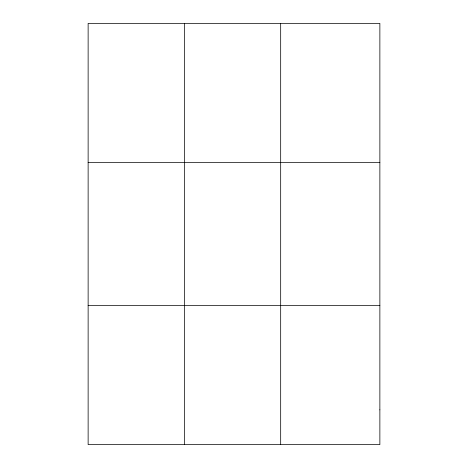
<?xml version="1.0" encoding="UTF-8"?>
<svg xmlns="http://www.w3.org/2000/svg" width="468" height="468" viewBox="0 0 468 468"><rect width="100%" height="100%" fill="white"/><g stroke="black" fill="none" stroke-linecap="round" stroke-linejoin="round"><path stroke-width="0.7" d="M184.404 23.4L184.404 444.6M280.677 23.4L280.677 444.6M88.13 162.396L379.87 162.396M88.13 305.604L379.87 305.604M379.87 409.851L379.87 444.6L88.13 444.6L88.13 23.4L379.87 23.4L379.87 409.851"/></g></svg>
